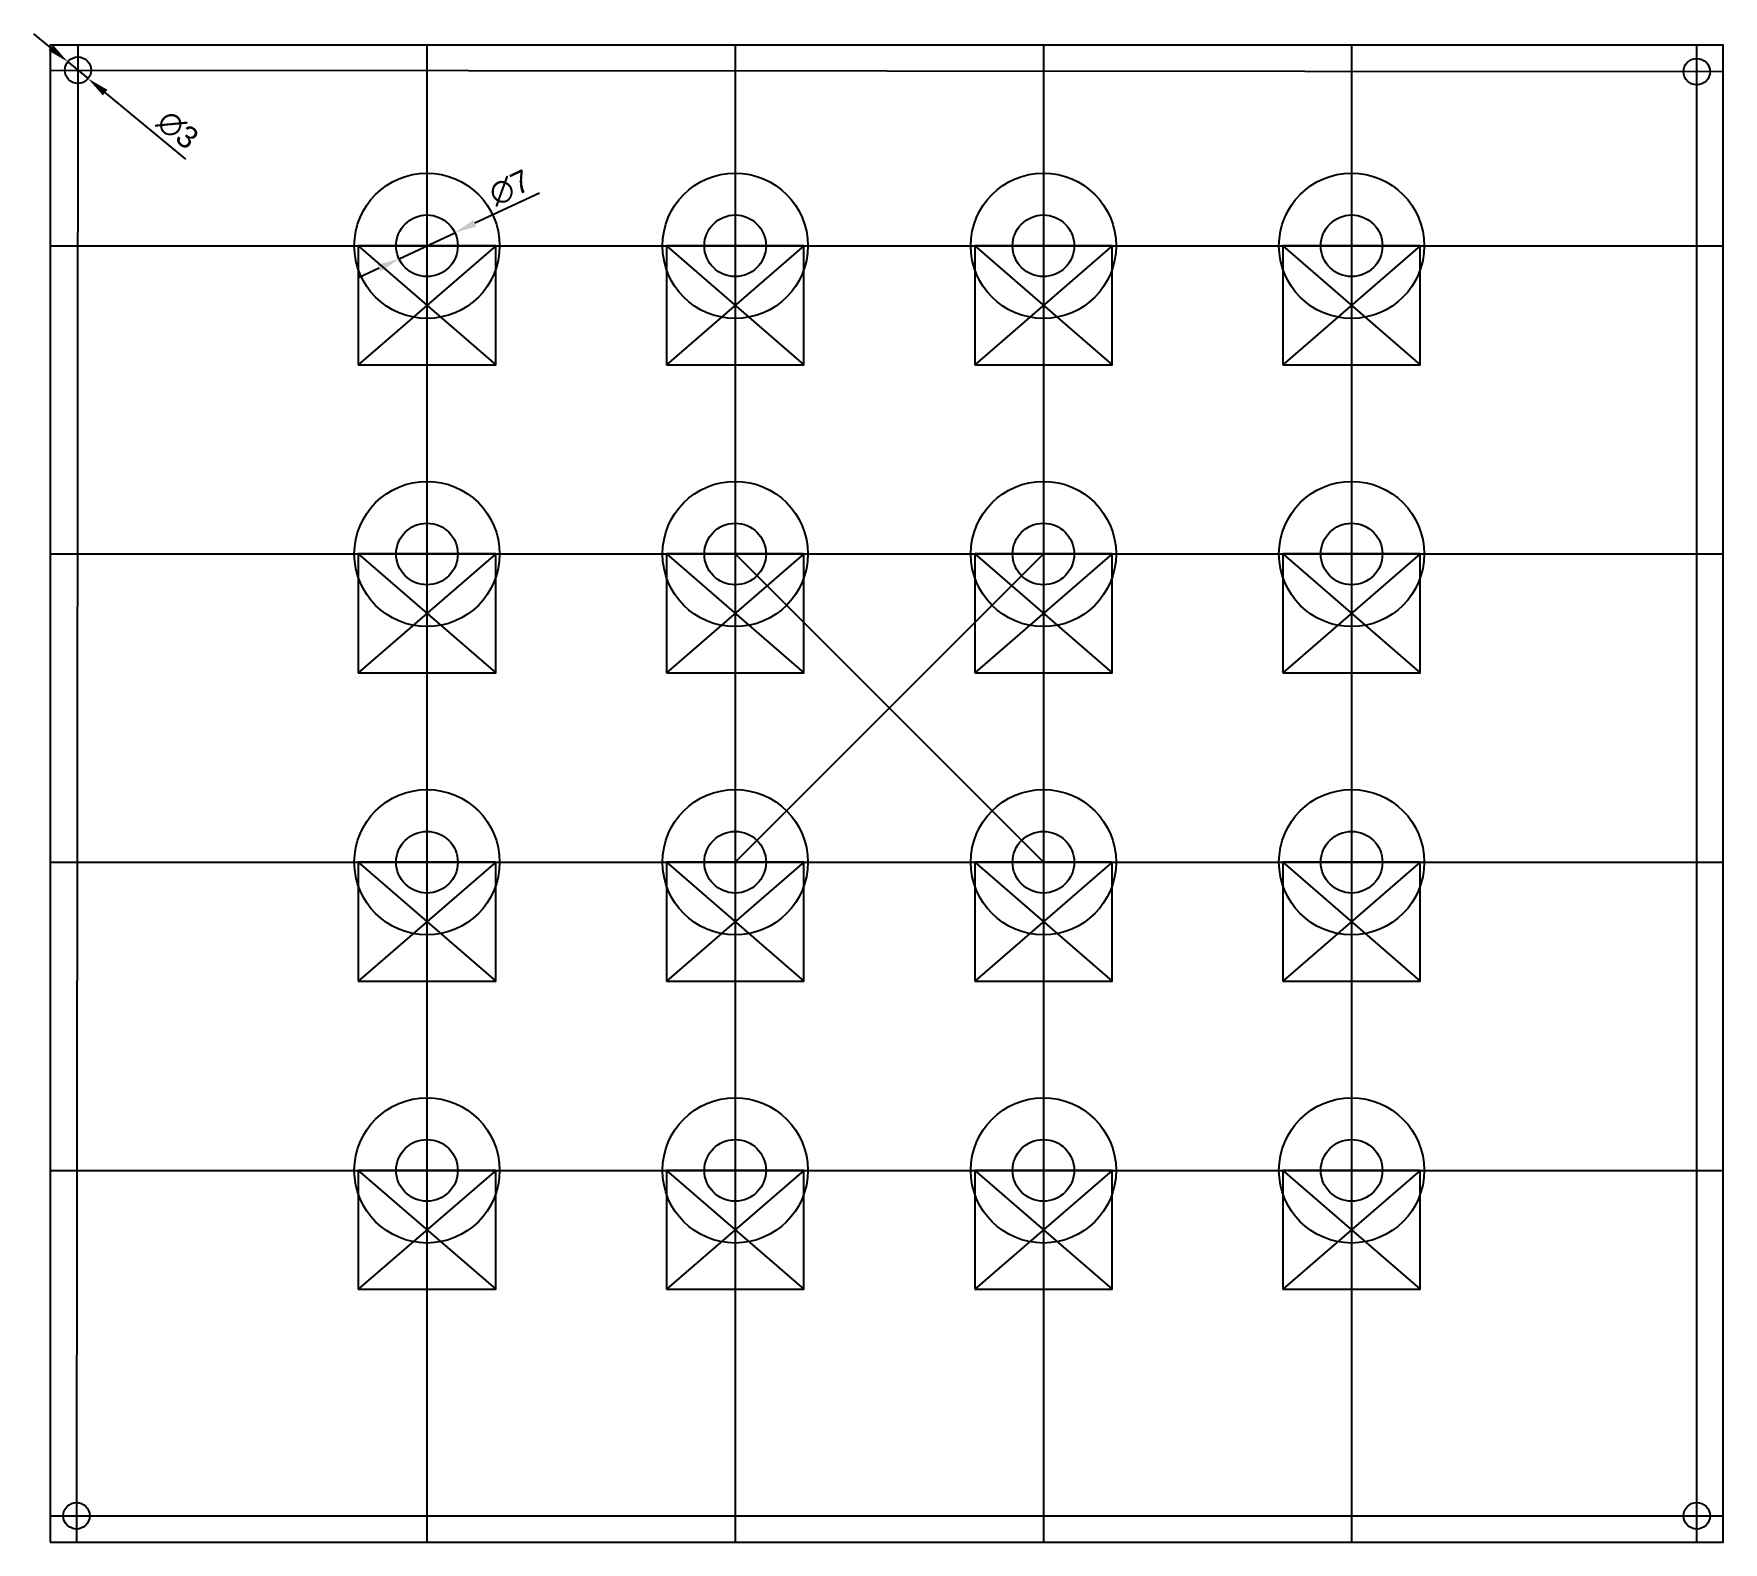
# Model space of a CAD drawing. Header units: millimetres. Extents: x -2 to 190, y 0 to 171.
import ezdxf

# ---------------------------------------------------------------- set-up
doc = ezdxf.new("R2010")
doc.units = ezdxf.units.MM
for name, color, linetype in [('Guide', 3, 'Continuous'), ('Hole', 3, 'Continuous'), ('Parts', 2, 'Continuous')]:
    doc.layers.add(name, color=color, linetype=linetype)
doc.styles.get("Standard").update_dxf_attribs({"font": 'arial.ttf'})
doc.dimstyles.new('ISO-25', dxfattribs={"dimtxt": 2.5, "dimasz": 2.5, "dimexe": 1.25, "dimexo": 0.625, "dimtad": 1, "dimtxsty": 'Standard', "dimcen": 2.5, "dimadec": 0, "dimazin": 0, "dimtfac": 1, "dimtmove": 0, "dimatfit": 3, "dimfxl": 1, "dimarcsym": 0})

# ---------------------------------------------------------------- blocks, each defined once
blk = doc.blocks.new('*U2')
at = {"layer": 'Parts'}
for p, q in [((-7.8, 2.62), (7.8, -10.88)), ((7.8, 2.62), (-7.8, -10.88))]:
    blk.add_line(p, q, dxfattribs=at)
blk.add_lwpolyline([(-7.8, -10.88), (7.8, -10.88), (7.8, 2.62), (-7.8, 2.62)], close=True, dxfattribs=at)
for radius in [8.25, 3.5]:
    blk.add_circle((0, 2.62), radius, dxfattribs=at)
blk = doc.blocks.new('*U3')
at = {"layer": 'Parts', "color": 0, "linetype": 'ByBlock', "lineweight": -2, "transparency": 16777216}
for p in [(0, 105), (35, 105), (70, 105), (105, 105), (0, 70), (35, 70), (70, 70), (105, 70), (0, 35), (35, 35), (70, 35), (105, 35), (0, 0), (35, 0), (70, 0), (105, 0)]:
    blk.add_blockref('*U2', p, dxfattribs=at)
blk = doc.blocks.new('*D5')
at = {"layer": 'Defpoints', "color": 0, "transparency": 16777216}
for p in [(45.97, 148.71), (39.63, 145.74)]:
    blk.add_point(p, dxfattribs=at)
at = {"layer": 'Guide', "color": 0, "lineweight": -2, "transparency": 16777216}
for p, q in [((55.58, 153.22), (48.24, 149.78)), ((39.63, 145.74), (45.97, 148.71)), ((37.37, 144.68), (35.1, 143.62))]:
    blk.add_line(p, q, dxfattribs=at)
at = {"layer": 'Guide', "color": 0, "transparency": 16777216}
for points in [[(48.06, 150.15), (48.41, 149.4), (45.97, 148.71)], [(37.19, 145.06), (37.55, 144.31), (39.63, 145.74)]]:
    blk.add_solid(points, dxfattribs=at)
at = {"layer": 'Guide', "color": 0, "transparency": 16777216, "insert": (52.2, 153.81), "char_height": 2.5, "attachment_point": 5, "rotation": 25.1027}
blk.add_mtext('∅7', dxfattribs=at)
blk = doc.blocks.new('*D6')
at = {"layer": 'Defpoints', "color": 0, "transparency": 16777216}
for p in [(2.01, 168.12), (4.32, 166.21)]:
    blk.add_point(p, dxfattribs=at)
at = {"layer": 'Guide', "color": 0, "lineweight": -2, "transparency": 16777216}
for p, q in [((0.08, 169.71), (-1.85, 171.3)), ((2.01, 168.12), (4.32, 166.21)), ((15.4, 157.08), (6.25, 164.62))]:
    blk.add_line(p, q, dxfattribs=at)
at = {"layer": 'Guide', "color": 0, "transparency": 16777216}
for points in [[(0.35, 170.03), (-0.18, 169.39), (2.01, 168.12)], [(6.52, 164.94), (5.99, 164.3), (4.32, 166.21)]]:
    blk.add_solid(points, dxfattribs=at)
at = {"layer": 'Guide', "color": 0, "transparency": 16777216, "insert": (14.49, 160.39), "char_height": 2.5, "attachment_point": 5, "rotation": 320.4947}
blk.add_mtext('∅3', dxfattribs=at)

msp = doc.modelspace()

# ---------------------------------------------------------------- linework, layer by layer
msp.add_lwpolyline([(0, 0), (190, 0), (190, 170), (0, 170)], close=True)
at = {"layer": 'Hole'}
for p, q in [((3.167, 170), (3, 0)), ((42.802, 170), (42.802, 0)), ((77.802, 170), (77.802, 0)), ((112.802, 170), (112.802, 0)), ((147.802, 170), (147.802, 0)), ((187, 0), (187, 170)), ((0, 167.167), (190, 167)), ((0, 147.23), (190, 147.23)), ((0, 112.23), (190, 112.23)), ((0, 77.23), (190, 77.23)), ((0, 42.23), (190, 42.23)), ((0, 3), (190, 3))]:
    msp.add_line(p, q, dxfattribs=at)
for centre in [(3.167, 167.167), (187, 167), (3, 3), (187, 3)]:
    msp.add_circle(centre, 1.5, dxfattribs=at)
at = {"layer": 'Parts'}
for p, q in [((112.802, 112.23), (77.802, 77.23)), ((77.802, 112.23), (112.802, 77.23))]:
    msp.add_line(p, q, dxfattribs=at)

# ---------------------------------------------------------------- block references
msp.add_blockref('*U3', (42.802, 39.605), dxfattribs=at)

# ---------------------------------------------------------------- dimensions: what is measured, and where the dimension line sits
at = {"layer": 'Guide'}
dim = msp.add_diameter_dim_2p(p1=(2.009, 168.121), p2=(4.324, 166.212), dimstyle='ISO-25', dxfattribs=at)
dim.commit()
dim.dimension.update_dxf_attribs({"geometry": '*D6', "text_midpoint": (13.233, 158.867), "dimtype": 163})
dim = msp.add_diameter_dim_2p(p1=(39.633, 145.745), p2=(45.971, 148.715), dimstyle='ISO-25', dxfattribs=at)
dim.commit()
dim.dimension.update_dxf_attribs({"geometry": '*D5', "text_midpoint": (52.202, 153.811)})

doc.saveas('drawing.dxf')
